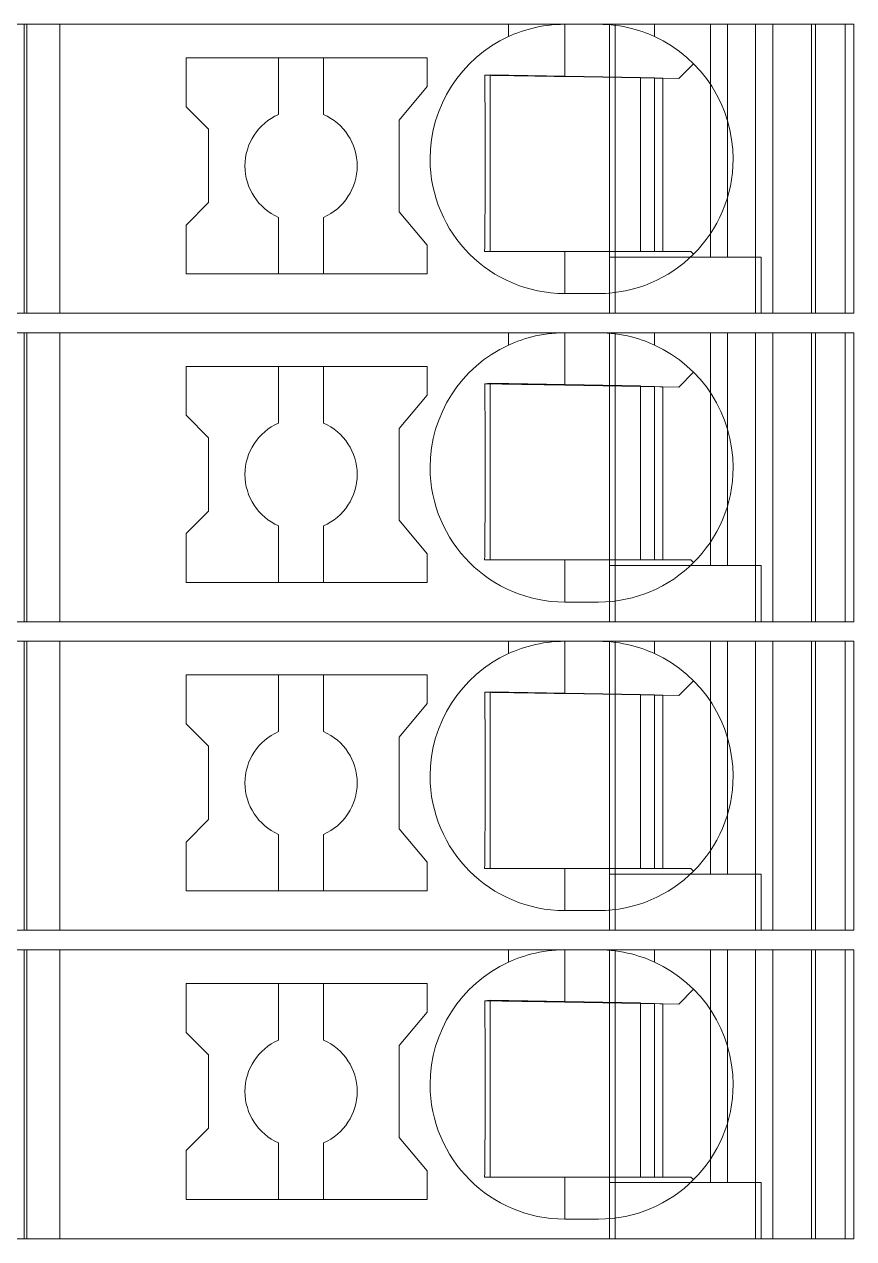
# Model space of a CAD drawing. Header units: millimetres. Extents: x 0 to 2100, y 0 to 1485.
# Drawn here: x 1275.37 to 1290.15, y 425.85 to 447.5 of the extents above; entities that cross this region are included whole.
import ezdxf
from ezdxf.enums import TextEntityAlignment as Align

# ---------------------------------------------------------------- set-up
doc = ezdxf.new("R2010")
doc.units = ezdxf.units.MM
for name, color, linetype, lineweight in [('EPLAN309', 5, 'Continuous', 5), ('EPLAN493', 5, 'Continuous', 5), ('MAIN-1', 7, 'Continuous', 5), ('MAIN-2', 7, 'Continuous', 5)]:
    doc.layers.add(name, color=color, linetype=linetype, lineweight=lineweight)
doc.styles.add('Tahoma', font='')
doc.styles.get('Tahoma').set_extended_font_data('Tahoma')

# ---------------------------------------------------------------- blocks, each defined once
blk = doc.blocks.new('EPLSYM_LibrarySPECIAL_Symbol12_Variant0_Placement8_64')
at = {"layer": 'EPLAN309', "lineweight": 13, "ltscale": 20}
blk.add_lwpolyline([(0, -5.15), (68.15, -5.15), (68.15, 0), (0, 0)], close=True, dxfattribs=at)
at = {"layer": 'EPLAN493', "color": 5, "style": 'Tahoma'}
blk.add_attdef('17_20450', text='', height=2.93475, dxfattribs=at).set_placement((0, -27.293475), align=Align.MIDDLE_RIGHT)
blk = doc.blocks.new('EPLSYM_LibrarySPECIAL_Symbol12_Variant0_Placement8_65')
at = {"layer": 'EPLAN309', "lineweight": 13, "ltscale": 20}
blk.add_lwpolyline([(0, -5.15), (68.15, -5.15), (68.15, 0), (0, 0)], close=True, dxfattribs=at)
at = {"layer": 'EPLAN493', "color": 5, "style": 'Tahoma'}
blk.add_attdef('17_20450', text='', height=2.93475, dxfattribs=at).set_placement((0, -27.293475), align=Align.MIDDLE_RIGHT)
blk = doc.blocks.new('EPLSYM_LibrarySPECIAL_Symbol12_Variant0_Placement8_66')
at = {"layer": 'EPLAN309', "lineweight": 13, "ltscale": 20}
blk.add_lwpolyline([(0, -5.15), (68.15, -5.15), (68.15, 0), (0, 0)], close=True, dxfattribs=at)
at = {"layer": 'EPLAN493', "color": 5, "style": 'Tahoma'}
blk.add_attdef('17_20450', text='', height=2.93475, dxfattribs=at).set_placement((0, -27.293475), align=Align.MIDDLE_RIGHT)
blk = doc.blocks.new('EPLSYM_LibrarySPECIAL_Symbol12_Variant0_Placement8_67')
at = {"layer": 'EPLAN309', "lineweight": 13, "ltscale": 20}
blk.add_lwpolyline([(0, -5.15), (68.15, -5.15), (68.15, 0), (0, 0)], close=True, dxfattribs=at)
at = {"layer": 'EPLAN493', "color": 5, "style": 'Tahoma'}
blk.add_attdef('17_20450', text='', height=2.93475, dxfattribs=at).set_placement((0, -27.293475), align=Align.MIDDLE_RIGHT)

msp = doc.modelspace()

# ---------------------------------------------------------------- linework, layer by layer
at = {"layer": 'MAIN-1'}
for p, q in [((1276, 447.5), (1275.367, 447.5)), ((1275.367, 442.35), (1275.367, 447.5)), ((1276, 447.5), (1284, 447.5)), ((1276, 442.35), (1276, 447.5)), ((1284, 447.5), (1285, 447.5)), ((1284, 447.282), (1284, 447.5)), ((1284.052, 447.305), (1284, 447.282)), ((1284.106, 447.327), (1284.052, 447.305)), ((1284.163, 447.349), (1284.106, 447.327)), ((1284.222, 447.37), (1284.163, 447.349)), ((1284.283, 447.39), (1284.222, 447.37)), ((1284.347, 447.409), (1284.283, 447.39)), ((1284.413, 447.427), (1284.347, 447.409)), ((1284.481, 447.443), (1284.413, 447.427)), ((1284.551, 447.458), (1284.481, 447.443)), ((1284.622, 447.47), (1284.551, 447.458)), ((1284.696, 447.481), (1284.622, 447.47)), ((1284.771, 447.489), (1284.696, 447.481)), ((1284.847, 447.495), (1284.771, 447.489)), ((1284.923, 447.499), (1284.847, 447.495)), ((1285, 447.5), (1284.923, 447.499)), ((1285, 446.568), (1285, 447.5)), ((1285, 447.5), (1285.6, 447.5)), ((1285.6, 447.5), (1285.677, 447.499)), ((1286.6, 447.5), (1285.6, 447.5)), ((1285.677, 447.499), (1285.753, 447.495)), ((1285.753, 447.495), (1285.829, 447.489)), ((1285.829, 447.489), (1285.904, 447.481)), ((1285.904, 447.481), (1285.978, 447.47)), ((1285.978, 447.47), (1286.049, 447.458)), ((1286.049, 447.458), (1286.119, 447.443)), ((1286.119, 447.443), (1286.187, 447.427)), ((1286.187, 447.427), (1286.253, 447.409)), ((1286.253, 447.409), (1286.317, 447.39)), ((1286.317, 447.39), (1286.378, 447.37)), ((1286.378, 447.37), (1286.437, 447.349)), ((1286.437, 447.349), (1286.494, 447.327)), ((1286.494, 447.327), (1286.548, 447.305)), ((1286.548, 447.305), (1286.6, 447.282)), ((1286.6, 447.5), (1290, 447.5)), ((1286.6, 447.282), (1286.6, 447.5)), ((1290, 442.35), (1290, 447.5)), ((1278.25, 446.9), (1278.25, 446.029)), ((1278.25, 446.9), (1282.55, 446.9)), ((1279.9, 446.9), (1279.9, 445.892)), ((1280.7, 445.892), (1280.7, 446.9)), ((1282.55, 446.389), (1282.55, 446.9)), ((1287.033, 446.533), (1287.297, 446.797)), ((1283.574, 446.592), (1283.574, 446.522)), ((1283.635, 446.591), (1283.574, 446.592)), ((1283.574, 446.522), (1283.575, 446.45)), ((1283.575, 446.45), (1283.576, 446.377)), ((1283.696, 446.59), (1283.635, 446.591)), ((1283.671, 446.591), (1283.671, 443.45)), ((1283.759, 446.589), (1283.696, 446.59)), ((1283.822, 446.588), (1283.759, 446.589)), ((1283.887, 446.587), (1283.822, 446.588)), ((1283.953, 446.586), (1283.887, 446.587)), ((1284.021, 446.585), (1283.953, 446.586)), ((1284.09, 446.584), (1284.021, 446.585)), ((1284.16, 446.582), (1284.09, 446.584)), ((1284.233, 446.581), (1284.16, 446.582)), ((1284.307, 446.58), (1284.233, 446.581)), ((1284.385, 446.579), (1284.307, 446.58)), ((1284.464, 446.577), (1284.385, 446.579)), ((1284.547, 446.576), (1284.464, 446.577)), ((1284.632, 446.575), (1284.547, 446.576)), ((1284.72, 446.573), (1284.632, 446.575)), ((1284.812, 446.571), (1284.72, 446.573)), ((1284.905, 446.57), (1284.812, 446.571)), ((1285, 446.568), (1284.905, 446.57)), ((1285, 446.568), (1287.033, 446.533)), ((1286.35, 446.545), (1286.35, 443.45)), ((1286.6, 443.45), (1286.6, 446.54)), ((1286.75, 446.538), (1286.75, 443.45)), ((1282.05, 445.793), (1282.55, 446.389)), ((1283.576, 446.377), (1283.577, 446.303)), ((1283.577, 446.303), (1283.577, 446.227)), ((1283.577, 446.227), (1283.578, 446.149)), ((1278.65, 445.629), (1278.25, 446.029)), ((1283.578, 446.149), (1283.579, 446.07)), ((1283.579, 446.07), (1283.58, 445.988)), ((1282.05, 445.793), (1282.05, 444.157)), ((1283.58, 445.988), (1283.58, 445.904)), ((1283.58, 445.904), (1283.581, 445.817)), ((1283.581, 445.817), (1283.581, 445.726)), ((1278.65, 445.629), (1278.65, 444.321)), ((1283.581, 445.726), (1283.582, 445.632)), ((1283.582, 445.632), (1283.582, 445.534)), ((1283.582, 445.534), (1283.583, 445.431)), ((1283.583, 445.431), (1283.583, 445.324)), ((1283.583, 445.324), (1283.583, 445.213)), ((1283.583, 445.213), (1283.583, 445.1)), ((1283.583, 445.1), (1283.583, 444.979)), ((1283.583, 444.979), (1283.583, 444.861)), ((1283.583, 444.747), (1283.582, 444.638)), ((1283.583, 444.861), (1283.583, 444.747)), ((1283.582, 444.534), (1283.581, 444.434)), ((1283.582, 444.638), (1283.582, 444.534)), ((1278.65, 444.321), (1278.25, 443.921)), ((1283.581, 444.339), (1283.58, 444.248)), ((1283.581, 444.434), (1283.581, 444.339)), ((1279.9, 444.058), (1279.9, 443.05)), ((1280.7, 444.058), (1280.7, 443.05)), ((1282.05, 444.157), (1282.55, 443.561)), ((1283.579, 444.159), (1283.578, 444.073)), ((1283.578, 444.073), (1283.578, 443.99)), ((1283.58, 444.248), (1283.579, 444.159)), ((1278.25, 443.921), (1278.25, 443.05)), ((1283.576, 443.829), (1283.575, 443.75)), ((1283.577, 443.908), (1283.576, 443.829)), ((1283.578, 443.99), (1283.577, 443.908)), ((1283.575, 443.75), (1283.574, 443.674)), ((1283.574, 443.674), (1283.574, 443.598)), ((1282.55, 443.05), (1282.55, 443.561)), ((1283.573, 443.524), (1283.572, 443.45)), ((1283.572, 443.45), (1283.633, 443.45)), ((1283.574, 443.598), (1283.573, 443.524)), ((1283.633, 443.45), (1283.695, 443.45)), ((1283.695, 443.45), (1283.759, 443.45)), ((1283.759, 443.45), (1283.823, 443.45)), ((1283.823, 443.45), (1283.889, 443.45)), ((1283.889, 443.45), (1283.955, 443.45)), ((1283.955, 443.45), (1284.024, 443.45)), ((1284.024, 443.45), (1284.093, 443.45)), ((1284.093, 443.45), (1284.165, 443.45)), ((1284.165, 443.45), (1284.239, 443.45)), ((1284.239, 443.45), (1284.314, 443.45)), ((1284.314, 443.45), (1284.392, 443.45)), ((1284.392, 443.45), (1284.472, 443.45)), ((1284.472, 443.45), (1284.555, 443.45)), ((1284.555, 443.45), (1284.64, 443.45)), ((1284.64, 443.45), (1284.727, 443.45)), ((1284.727, 443.45), (1284.817, 443.45)), ((1284.817, 443.45), (1284.908, 443.45)), ((1284.908, 443.45), (1285, 443.45)), ((1285, 443.45), (1285, 442.7)), ((1285, 443.45), (1287.25, 443.45)), ((1287.297, 443.403), (1287.25, 443.45)), ((1282.55, 443.05), (1278.25, 443.05)), ((1285.6, 442.7), (1285, 442.7)), ((1276, 442.35), (1275.367, 442.35)), ((1276, 442.35), (1290, 442.35)), ((1288.5, 442.35), (1288.5, 442.35)), ((1276, 442), (1275.367, 442)), ((1275.367, 436.85), (1275.367, 442)), ((1276, 442), (1284, 442)), ((1276, 436.85), (1276, 442)), ((1284, 442), (1285, 442)), ((1284, 441.782), (1284, 442)), ((1284.283, 441.89), (1284.222, 441.87)), ((1284.347, 441.909), (1284.283, 441.89)), ((1284.413, 441.927), (1284.347, 441.909)), ((1284.481, 441.943), (1284.413, 441.927)), ((1284.551, 441.958), (1284.481, 441.943)), ((1284.622, 441.97), (1284.551, 441.958)), ((1284.696, 441.981), (1284.622, 441.97)), ((1284.771, 441.989), (1284.696, 441.981)), ((1284.847, 441.995), (1284.771, 441.989)), ((1284.923, 441.999), (1284.847, 441.995)), ((1285, 442), (1284.923, 441.999)), ((1285, 441.068), (1285, 442)), ((1285, 442), (1285.6, 442)), ((1285.6, 442), (1285.677, 441.999)), ((1286.6, 442), (1285.6, 442)), ((1285.677, 441.999), (1285.753, 441.995)), ((1285.753, 441.995), (1285.829, 441.989)), ((1285.829, 441.989), (1285.904, 441.981)), ((1285.904, 441.981), (1285.978, 441.97)), ((1285.978, 441.97), (1286.049, 441.958)), ((1286.049, 441.958), (1286.119, 441.943)), ((1286.119, 441.943), (1286.187, 441.927)), ((1286.187, 441.927), (1286.253, 441.909)), ((1286.253, 441.909), (1286.317, 441.89)), ((1286.317, 441.89), (1286.378, 441.87)), ((1286.6, 442), (1290, 442)), ((1286.6, 441.782), (1286.6, 442)), ((1290, 436.85), (1290, 442)), ((1284.052, 441.805), (1284, 441.782)), ((1284.106, 441.827), (1284.052, 441.805)), ((1284.163, 441.849), (1284.106, 441.827)), ((1284.222, 441.87), (1284.163, 441.849)), ((1286.378, 441.87), (1286.437, 441.849)), ((1286.437, 441.849), (1286.494, 441.827)), ((1286.494, 441.827), (1286.548, 441.805)), ((1286.548, 441.805), (1286.6, 441.782)), ((1278.25, 441.4), (1278.25, 440.529)), ((1278.25, 441.4), (1282.55, 441.4)), ((1279.9, 441.4), (1279.9, 440.392)), ((1280.7, 440.392), (1280.7, 441.4)), ((1282.55, 440.889), (1282.55, 441.4)), ((1287.033, 441.033), (1287.297, 441.297)), ((1283.574, 441.092), (1283.574, 441.022)), ((1283.635, 441.091), (1283.574, 441.092)), ((1283.574, 441.022), (1283.575, 440.95)), ((1283.696, 441.09), (1283.635, 441.091)), ((1283.671, 441.091), (1283.671, 437.95)), ((1283.759, 441.089), (1283.696, 441.09)), ((1283.822, 441.088), (1283.759, 441.089)), ((1283.887, 441.087), (1283.822, 441.088)), ((1283.953, 441.086), (1283.887, 441.087)), ((1284.021, 441.085), (1283.953, 441.086)), ((1284.09, 441.084), (1284.021, 441.085)), ((1284.16, 441.082), (1284.09, 441.084)), ((1284.233, 441.081), (1284.16, 441.082)), ((1284.307, 441.08), (1284.233, 441.081)), ((1284.385, 441.079), (1284.307, 441.08)), ((1284.464, 441.077), (1284.385, 441.079)), ((1284.547, 441.076), (1284.464, 441.077)), ((1284.632, 441.075), (1284.547, 441.076)), ((1284.72, 441.073), (1284.632, 441.075)), ((1284.812, 441.071), (1284.72, 441.073)), ((1284.905, 441.07), (1284.812, 441.071)), ((1285, 441.068), (1284.905, 441.07)), ((1285, 441.068), (1287.033, 441.033)), ((1286.35, 441.045), (1286.35, 437.95)), ((1286.6, 437.95), (1286.6, 441.04)), ((1286.75, 441.038), (1286.75, 437.95)), ((1282.05, 440.293), (1282.55, 440.889)), ((1283.575, 440.95), (1283.576, 440.877)), ((1283.576, 440.877), (1283.577, 440.803)), ((1283.577, 440.803), (1283.577, 440.727)), ((1283.577, 440.727), (1283.578, 440.649)), ((1283.578, 440.649), (1283.579, 440.57)), ((1278.65, 440.129), (1278.25, 440.529)), ((1283.579, 440.57), (1283.58, 440.488)), ((1283.58, 440.488), (1283.58, 440.404)), ((1283.58, 440.404), (1283.581, 440.317)), ((1282.05, 440.293), (1282.05, 438.657)), ((1283.581, 440.317), (1283.581, 440.226)), ((1283.581, 440.226), (1283.582, 440.132)), ((1278.65, 440.129), (1278.65, 438.821)), ((1283.582, 440.132), (1283.582, 440.034)), ((1283.582, 440.034), (1283.583, 439.931)), ((1283.583, 439.931), (1283.583, 439.824)), ((1283.583, 439.824), (1283.583, 439.713)), ((1283.583, 439.713), (1283.583, 439.6)), ((1283.583, 439.6), (1283.583, 439.479)), ((1283.583, 439.479), (1283.583, 439.361)), ((1283.583, 439.361), (1283.583, 439.247)), ((1283.583, 439.247), (1283.582, 439.138)), ((1283.582, 439.138), (1283.582, 439.034)), ((1283.582, 439.034), (1283.581, 438.934)), ((1283.581, 438.934), (1283.581, 438.839)), ((1278.65, 438.821), (1278.25, 438.421)), ((1282.05, 438.657), (1282.55, 438.061)), ((1283.579, 438.659), (1283.578, 438.573)), ((1283.58, 438.748), (1283.579, 438.659)), ((1283.581, 438.839), (1283.58, 438.748)), ((1278.25, 438.421), (1278.25, 437.55)), ((1279.9, 438.558), (1279.9, 437.55)), ((1280.7, 438.558), (1280.7, 437.55)), ((1283.578, 438.49), (1283.577, 438.408)), ((1283.578, 438.573), (1283.578, 438.49)), ((1283.575, 438.25), (1283.574, 438.174)), ((1283.576, 438.329), (1283.575, 438.25)), ((1283.577, 438.408), (1283.576, 438.329)), ((1282.55, 437.55), (1282.55, 438.061)), ((1283.573, 438.024), (1283.572, 437.95)), ((1283.574, 438.098), (1283.573, 438.024)), ((1283.574, 438.174), (1283.574, 438.098)), ((1283.572, 437.95), (1283.633, 437.95)), ((1283.633, 437.95), (1283.695, 437.95)), ((1283.695, 437.95), (1283.759, 437.95)), ((1283.759, 437.95), (1283.823, 437.95)), ((1283.823, 437.95), (1283.889, 437.95)), ((1283.889, 437.95), (1283.955, 437.95)), ((1283.955, 437.95), (1284.024, 437.95)), ((1284.024, 437.95), (1284.093, 437.95)), ((1284.093, 437.95), (1284.165, 437.95)), ((1284.165, 437.95), (1284.239, 437.95)), ((1284.239, 437.95), (1284.314, 437.95)), ((1284.314, 437.95), (1284.392, 437.95)), ((1284.392, 437.95), (1284.472, 437.95)), ((1284.472, 437.95), (1284.555, 437.95)), ((1284.555, 437.95), (1284.64, 437.95)), ((1284.64, 437.95), (1284.727, 437.95)), ((1284.727, 437.95), (1284.817, 437.95)), ((1284.817, 437.95), (1284.908, 437.95)), ((1284.908, 437.95), (1285, 437.95)), ((1285, 437.95), (1285, 437.2)), ((1285, 437.95), (1287.25, 437.95)), ((1287.297, 437.903), (1287.25, 437.95)), ((1282.55, 437.55), (1278.25, 437.55)), ((1285.6, 437.2), (1285, 437.2)), ((1276, 436.85), (1275.367, 436.85)), ((1276, 436.85), (1290, 436.85)), ((1288.5, 436.85), (1288.5, 436.85)), ((1276, 436.5), (1275.367, 436.5)), ((1275.367, 431.35), (1275.367, 436.5)), ((1276, 436.5), (1284, 436.5)), ((1276, 431.35), (1276, 436.5)), ((1284, 436.5), (1285, 436.5)), ((1284, 436.282), (1284, 436.5)), ((1284.622, 436.47), (1284.551, 436.458)), ((1284.696, 436.481), (1284.622, 436.47)), ((1284.771, 436.489), (1284.696, 436.481)), ((1284.847, 436.495), (1284.771, 436.489)), ((1284.923, 436.499), (1284.847, 436.495)), ((1285, 436.5), (1284.923, 436.499)), ((1285, 435.568), (1285, 436.5)), ((1285, 436.5), (1285.6, 436.5)), ((1285.6, 436.5), (1285.677, 436.499)), ((1286.6, 436.5), (1285.6, 436.5)), ((1285.677, 436.499), (1285.753, 436.495)), ((1285.753, 436.495), (1285.829, 436.489)), ((1285.829, 436.489), (1285.904, 436.481)), ((1285.904, 436.481), (1285.978, 436.47)), ((1285.978, 436.47), (1286.049, 436.458)), ((1286.6, 436.5), (1290, 436.5)), ((1286.6, 436.282), (1286.6, 436.5)), ((1290, 431.35), (1290, 436.5)), ((1284.052, 436.305), (1284, 436.282)), ((1284.106, 436.327), (1284.052, 436.305)), ((1284.163, 436.349), (1284.106, 436.327)), ((1284.222, 436.37), (1284.163, 436.349)), ((1284.283, 436.39), (1284.222, 436.37)), ((1284.347, 436.409), (1284.283, 436.39)), ((1284.413, 436.427), (1284.347, 436.409)), ((1284.481, 436.443), (1284.413, 436.427)), ((1284.551, 436.458), (1284.481, 436.443)), ((1286.049, 436.458), (1286.119, 436.443)), ((1286.119, 436.443), (1286.187, 436.427)), ((1286.187, 436.427), (1286.253, 436.409)), ((1286.253, 436.409), (1286.317, 436.39)), ((1286.317, 436.39), (1286.378, 436.37)), ((1286.378, 436.37), (1286.437, 436.349)), ((1286.437, 436.349), (1286.494, 436.327)), ((1286.494, 436.327), (1286.548, 436.305)), ((1286.548, 436.305), (1286.6, 436.282)), ((1278.25, 435.9), (1278.25, 435.029)), ((1278.25, 435.9), (1282.55, 435.9)), ((1279.9, 435.9), (1279.9, 434.892)), ((1280.7, 434.892), (1280.7, 435.9)), ((1282.55, 435.389), (1282.55, 435.9)), ((1287.033, 435.533), (1287.297, 435.797)), ((1282.05, 434.793), (1282.55, 435.389)), ((1283.574, 435.592), (1283.574, 435.522)), ((1283.635, 435.591), (1283.574, 435.592)), ((1283.574, 435.522), (1283.575, 435.45)), ((1283.575, 435.45), (1283.576, 435.377)), ((1283.696, 435.59), (1283.635, 435.591)), ((1283.671, 435.591), (1283.671, 432.45)), ((1283.759, 435.589), (1283.696, 435.59)), ((1283.822, 435.588), (1283.759, 435.589)), ((1283.887, 435.587), (1283.822, 435.588)), ((1283.953, 435.586), (1283.887, 435.587)), ((1284.021, 435.585), (1283.953, 435.586)), ((1284.09, 435.584), (1284.021, 435.585)), ((1284.16, 435.582), (1284.09, 435.584)), ((1284.233, 435.581), (1284.16, 435.582)), ((1284.307, 435.58), (1284.233, 435.581)), ((1284.385, 435.579), (1284.307, 435.58)), ((1284.464, 435.577), (1284.385, 435.579)), ((1284.547, 435.576), (1284.464, 435.577)), ((1284.632, 435.575), (1284.547, 435.576)), ((1284.72, 435.573), (1284.632, 435.575)), ((1284.812, 435.571), (1284.72, 435.573)), ((1284.905, 435.57), (1284.812, 435.571)), ((1285, 435.568), (1284.905, 435.57)), ((1285, 435.568), (1287.033, 435.533)), ((1286.35, 435.545), (1286.35, 432.45)), ((1286.6, 432.45), (1286.6, 435.54)), ((1286.75, 435.538), (1286.75, 432.45)), ((1283.576, 435.377), (1283.577, 435.303)), ((1283.577, 435.303), (1283.577, 435.227)), ((1283.577, 435.227), (1283.578, 435.149)), ((1278.65, 434.629), (1278.25, 435.029)), ((1283.578, 435.149), (1283.579, 435.07)), ((1283.579, 435.07), (1283.58, 434.988)), ((1283.58, 434.988), (1283.58, 434.904)), ((1282.05, 434.793), (1282.05, 433.157)), ((1283.58, 434.904), (1283.581, 434.817)), ((1283.581, 434.817), (1283.581, 434.726)), ((1278.65, 434.629), (1278.65, 433.321)), ((1283.581, 434.726), (1283.582, 434.632)), ((1283.582, 434.632), (1283.582, 434.534)), ((1283.582, 434.534), (1283.583, 434.431)), ((1283.583, 434.431), (1283.583, 434.324)), ((1283.583, 434.324), (1283.583, 434.213)), ((1283.583, 434.213), (1283.583, 434.1)), ((1283.583, 434.1), (1283.583, 433.979)), ((1283.583, 433.979), (1283.583, 433.861)), ((1283.583, 433.747), (1283.582, 433.638)), ((1283.583, 433.861), (1283.583, 433.747)), ((1283.582, 433.534), (1283.581, 433.434)), ((1283.581, 433.434), (1283.581, 433.339)), ((1283.582, 433.638), (1283.582, 433.534)), ((1278.65, 433.321), (1278.25, 432.921)), ((1283.58, 433.248), (1283.579, 433.159)), ((1283.581, 433.339), (1283.58, 433.248)), ((1279.9, 433.058), (1279.9, 432.05)), ((1280.7, 433.058), (1280.7, 432.05)), ((1282.05, 433.157), (1282.55, 432.561)), ((1283.579, 433.159), (1283.578, 433.073)), ((1283.578, 433.073), (1283.578, 432.99)), ((1278.25, 432.921), (1278.25, 432.05)), ((1283.576, 432.829), (1283.575, 432.75)), ((1283.577, 432.908), (1283.576, 432.829)), ((1283.578, 432.99), (1283.577, 432.908)), ((1283.574, 432.598), (1283.573, 432.524)), ((1283.575, 432.75), (1283.574, 432.674)), ((1283.574, 432.674), (1283.574, 432.598)), ((1282.55, 432.05), (1282.55, 432.561)), ((1283.573, 432.524), (1283.572, 432.45)), ((1283.572, 432.45), (1283.633, 432.45)), ((1283.633, 432.45), (1283.695, 432.45)), ((1283.695, 432.45), (1283.759, 432.45)), ((1283.759, 432.45), (1283.823, 432.45)), ((1283.823, 432.45), (1283.889, 432.45)), ((1283.889, 432.45), (1283.955, 432.45)), ((1283.955, 432.45), (1284.024, 432.45)), ((1284.024, 432.45), (1284.093, 432.45)), ((1284.093, 432.45), (1284.165, 432.45)), ((1284.165, 432.45), (1284.239, 432.45)), ((1284.239, 432.45), (1284.314, 432.45)), ((1284.314, 432.45), (1284.392, 432.45)), ((1284.392, 432.45), (1284.472, 432.45)), ((1284.472, 432.45), (1284.555, 432.45)), ((1284.555, 432.45), (1284.64, 432.45)), ((1284.64, 432.45), (1284.727, 432.45)), ((1284.727, 432.45), (1284.817, 432.45)), ((1284.817, 432.45), (1284.908, 432.45)), ((1284.908, 432.45), (1285, 432.45)), ((1285, 432.45), (1285, 431.7)), ((1285, 432.45), (1287.25, 432.45)), ((1287.297, 432.403), (1287.25, 432.45)), ((1282.55, 432.05), (1278.25, 432.05)), ((1285.6, 431.7), (1285, 431.7)), ((1276, 431.35), (1275.367, 431.35)), ((1276, 431.35), (1290, 431.35)), ((1288.5, 431.35), (1288.5, 431.35)), ((1276, 431), (1275.367, 431)), ((1275.367, 425.85), (1275.367, 431)), ((1276, 431), (1284, 431)), ((1276, 425.85), (1276, 431)), ((1284, 431), (1285, 431)), ((1284, 430.782), (1284, 431)), ((1284.163, 430.849), (1284.106, 430.827)), ((1284.222, 430.87), (1284.163, 430.849)), ((1284.283, 430.89), (1284.222, 430.87)), ((1284.347, 430.909), (1284.283, 430.89)), ((1284.413, 430.927), (1284.347, 430.909)), ((1284.481, 430.943), (1284.413, 430.927)), ((1284.551, 430.958), (1284.481, 430.943)), ((1284.622, 430.97), (1284.551, 430.958)), ((1284.696, 430.981), (1284.622, 430.97)), ((1284.771, 430.989), (1284.696, 430.981)), ((1284.847, 430.995), (1284.771, 430.989)), ((1284.923, 430.999), (1284.847, 430.995)), ((1285, 431), (1284.923, 430.999)), ((1285, 430.068), (1285, 431)), ((1285, 431), (1285.6, 431)), ((1285.6, 431), (1285.677, 430.999)), ((1286.6, 431), (1285.6, 431)), ((1285.677, 430.999), (1285.753, 430.995)), ((1285.753, 430.995), (1285.829, 430.989)), ((1285.829, 430.989), (1285.904, 430.981)), ((1285.904, 430.981), (1285.978, 430.97)), ((1285.978, 430.97), (1286.049, 430.958)), ((1286.049, 430.958), (1286.119, 430.943)), ((1286.119, 430.943), (1286.187, 430.927)), ((1286.187, 430.927), (1286.253, 430.909)), ((1286.253, 430.909), (1286.317, 430.89)), ((1286.317, 430.89), (1286.378, 430.87)), ((1286.378, 430.87), (1286.437, 430.849)), ((1286.437, 430.849), (1286.494, 430.827)), ((1286.6, 431), (1290, 431)), ((1286.6, 430.782), (1286.6, 431)), ((1290, 425.85), (1290, 431)), ((1284.052, 430.805), (1284, 430.782)), ((1284.106, 430.827), (1284.052, 430.805)), ((1286.494, 430.827), (1286.548, 430.805)), ((1286.548, 430.805), (1286.6, 430.782)), ((1278.25, 430.4), (1278.25, 429.529)), ((1278.25, 430.4), (1282.55, 430.4)), ((1279.9, 430.4), (1279.9, 429.392)), ((1280.7, 429.392), (1280.7, 430.4)), ((1282.55, 429.889), (1282.55, 430.4)), ((1287.033, 430.033), (1287.297, 430.297)), ((1283.574, 430.092), (1283.574, 430.022)), ((1283.635, 430.091), (1283.574, 430.092)), ((1283.574, 430.022), (1283.575, 429.95)), ((1283.696, 430.09), (1283.635, 430.091)), ((1283.671, 430.091), (1283.671, 426.95)), ((1283.759, 430.089), (1283.696, 430.09)), ((1283.822, 430.088), (1283.759, 430.089)), ((1283.887, 430.087), (1283.822, 430.088)), ((1283.953, 430.086), (1283.887, 430.087)), ((1284.021, 430.085), (1283.953, 430.086)), ((1284.09, 430.084), (1284.021, 430.085)), ((1284.16, 430.082), (1284.09, 430.084)), ((1284.233, 430.081), (1284.16, 430.082)), ((1284.307, 430.08), (1284.233, 430.081)), ((1284.385, 430.079), (1284.307, 430.08)), ((1284.464, 430.077), (1284.385, 430.079)), ((1284.547, 430.076), (1284.464, 430.077)), ((1284.632, 430.075), (1284.547, 430.076)), ((1284.72, 430.073), (1284.632, 430.075)), ((1284.812, 430.071), (1284.72, 430.073)), ((1284.905, 430.07), (1284.812, 430.071)), ((1285, 430.068), (1284.905, 430.07)), ((1285, 430.068), (1287.033, 430.033)), ((1286.35, 430.045), (1286.35, 426.95)), ((1286.6, 426.95), (1286.6, 430.04)), ((1286.75, 430.038), (1286.75, 426.95)), ((1282.05, 429.293), (1282.55, 429.889)), ((1283.575, 429.95), (1283.576, 429.877)), ((1283.576, 429.877), (1283.577, 429.803)), ((1283.577, 429.803), (1283.577, 429.727)), ((1283.577, 429.727), (1283.578, 429.649)), ((1283.578, 429.649), (1283.579, 429.57)), ((1283.579, 429.57), (1283.58, 429.488)), ((1278.65, 429.129), (1278.25, 429.529)), ((1283.58, 429.488), (1283.58, 429.404)), ((1283.58, 429.404), (1283.581, 429.317)), ((1278.65, 429.129), (1278.65, 427.821)), ((1282.05, 429.293), (1282.05, 427.657)), ((1283.581, 429.317), (1283.581, 429.226)), ((1283.581, 429.226), (1283.582, 429.132)), ((1283.582, 429.132), (1283.582, 429.034)), ((1283.582, 429.034), (1283.583, 428.931)), ((1283.583, 428.931), (1283.583, 428.824)), ((1283.583, 428.824), (1283.583, 428.713)), ((1283.583, 428.713), (1283.583, 428.6)), ((1283.583, 428.6), (1283.583, 428.479)), ((1283.583, 428.479), (1283.583, 428.361)), ((1283.583, 428.247), (1283.582, 428.138)), ((1283.583, 428.361), (1283.583, 428.247)), ((1283.582, 428.034), (1283.581, 427.934)), ((1283.582, 428.138), (1283.582, 428.034)), ((1278.65, 427.821), (1278.25, 427.421)), ((1283.581, 427.839), (1283.58, 427.748)), ((1283.581, 427.934), (1283.581, 427.839)), ((1282.05, 427.657), (1282.55, 427.061)), ((1283.579, 427.659), (1283.578, 427.573)), ((1283.58, 427.748), (1283.579, 427.659)), ((1278.25, 427.421), (1278.25, 426.55)), ((1279.9, 427.558), (1279.9, 426.55)), ((1280.7, 427.558), (1280.7, 426.55)), ((1283.577, 427.408), (1283.576, 427.329)), ((1283.578, 427.49), (1283.577, 427.408)), ((1283.578, 427.573), (1283.578, 427.49)), ((1283.575, 427.25), (1283.574, 427.174)), ((1283.574, 427.174), (1283.574, 427.098)), ((1283.576, 427.329), (1283.575, 427.25)), ((1282.55, 426.55), (1282.55, 427.061)), ((1283.573, 427.024), (1283.572, 426.95)), ((1283.572, 426.95), (1283.633, 426.95)), ((1283.574, 427.098), (1283.573, 427.024)), ((1283.633, 426.95), (1283.695, 426.95)), ((1283.695, 426.95), (1283.759, 426.95)), ((1283.759, 426.95), (1283.823, 426.95)), ((1283.823, 426.95), (1283.889, 426.95)), ((1283.889, 426.95), (1283.955, 426.95)), ((1283.955, 426.95), (1284.024, 426.95)), ((1284.024, 426.95), (1284.093, 426.95)), ((1284.093, 426.95), (1284.165, 426.95)), ((1284.165, 426.95), (1284.239, 426.95)), ((1284.239, 426.95), (1284.314, 426.95)), ((1284.314, 426.95), (1284.392, 426.95)), ((1284.392, 426.95), (1284.472, 426.95)), ((1284.472, 426.95), (1284.555, 426.95)), ((1284.555, 426.95), (1284.64, 426.95)), ((1284.64, 426.95), (1284.727, 426.95)), ((1284.727, 426.95), (1284.817, 426.95)), ((1284.817, 426.95), (1284.908, 426.95)), ((1284.908, 426.95), (1285, 426.95)), ((1285, 426.95), (1285, 426.2)), ((1285, 426.95), (1287.25, 426.95)), ((1287.297, 426.903), (1287.25, 426.95)), ((1282.55, 426.55), (1278.25, 426.55)), ((1285.6, 426.2), (1285, 426.2)), ((1276, 425.85), (1275.367, 425.85)), ((1276, 425.85), (1290, 425.85)), ((1288.5, 425.85), (1288.5, 425.85))]:
    msp.add_line(p, q, dxfattribs=at)
for centre, radius, start, end in [((1285, 445.1), 2.4, 114.6244, 180), ((1285.6, 445.1), 2.4, 0, 65.3756), ((1280.3, 444.975), 1, 113.5782, 180), ((1280.3, 444.975), 1, 0, 66.4218), ((1280.3, 444.975), 1, 180, 246.4218), ((1280.3, 444.975), 1, 293.5782, 0), ((1285, 445.1), 2.4, 180, 270), ((1285.6, 445.1), 2.4, 270, 0), ((1285, 439.6), 2.4, 114.6244, 180), ((1285.6, 439.6), 2.4, 0, 65.3756), ((1280.3, 439.475), 1, 113.5782, 180), ((1280.3, 439.475), 1, 0, 66.4218), ((1285, 439.6), 2.4, 180, 270), ((1285.6, 439.6), 2.4, 270, 0), ((1280.3, 439.475), 1, 180, 246.4218), ((1280.3, 439.475), 1, 293.5782, 0), ((1285, 434.1), 2.4, 114.6244, 180), ((1285.6, 434.1), 2.4, 0, 65.3756), ((1280.3, 433.975), 1, 113.5782, 180), ((1280.3, 433.975), 1, 0, 66.4218), ((1285, 434.1), 2.4, 180, 270), ((1285.6, 434.1), 2.4, 270, 0), ((1280.3, 433.975), 1, 180, 246.4218), ((1280.3, 433.975), 1, 293.5782, 0), ((1285, 428.6), 2.4, 114.6244, 180), ((1285.6, 428.6), 2.4, 0, 65.3756), ((1280.3, 428.475), 1, 113.5782, 180), ((1280.3, 428.475), 1, 0, 66.4218), ((1280.3, 428.475), 1, 180, 246.4218), ((1280.3, 428.475), 1, 293.5782, 0), ((1285, 428.6), 2.4, 180, 270), ((1285.6, 428.6), 2.4, 270, 0)]:
    msp.add_arc(centre, radius, start, end, dxfattribs=at)
at = {"layer": 'MAIN-2'}
for p, q in [((1275.414, 447.5), (1275.414, 442.35)), ((1285.8, 447.5), (1285.8, 442.35)), ((1285.898, 447.5), (1285.898, 442.35)), ((1287.6, 447.5), (1287.6, 443.35)), ((1287.9, 443.35), (1287.9, 447.5)), ((1288.4, 447.5), (1288.4, 442.35)), ((1288.709, 442.35), (1288.709, 447.5)), ((1289.4, 442.35), (1289.4, 447.5)), ((1289.47, 447.5), (1289.47, 442.35)), ((1283.671, 446.6), (1283.574, 446.592)), ((1283.671, 446.6), (1283.671, 446.591)), ((1286.35, 446.553), (1283.671, 446.6)), ((1286.35, 446.548), (1286.35, 446.553)), ((1286.6, 446.543), (1286.35, 446.548)), ((1286.35, 446.548), (1286.35, 446.545)), ((1286.6, 446.543), (1286.6, 446.542)), ((1286.75, 446.539), (1286.6, 446.542)), ((1286.6, 446.54), (1286.6, 446.542)), ((1286.75, 446.538), (1286.75, 446.539)), ((1286.75, 446.538), (1287.033, 446.533)), ((1286.75, 446.538), (1286.75, 446.538)), ((1286.35, 443.45), (1286.35, 443.45)), ((1286.6, 443.45), (1286.6, 443.45)), ((1287.297, 443.403), (1287.297, 443.403)), ((1285.8, 443.35), (1288.5, 443.35)), ((1288.5, 442.35), (1288.5, 443.35)), ((1275.414, 442), (1275.414, 436.85)), ((1285.8, 442), (1285.8, 436.85)), ((1285.898, 442), (1285.898, 436.85)), ((1287.6, 442), (1287.6, 437.85)), ((1287.9, 437.85), (1287.9, 442)), ((1288.4, 442), (1288.4, 436.85)), ((1288.709, 436.85), (1288.709, 442)), ((1289.4, 436.85), (1289.4, 442)), ((1289.47, 442), (1289.47, 436.85)), ((1283.671, 441.1), (1283.574, 441.092)), ((1283.671, 441.1), (1283.671, 441.091)), ((1286.35, 441.053), (1283.671, 441.1)), ((1286.35, 441.048), (1286.35, 441.053)), ((1286.6, 441.043), (1286.35, 441.048)), ((1286.35, 441.048), (1286.35, 441.045)), ((1286.6, 441.043), (1286.6, 441.042)), ((1286.75, 441.039), (1286.6, 441.042)), ((1286.6, 441.04), (1286.6, 441.042)), ((1286.75, 441.038), (1286.75, 441.039)), ((1286.75, 441.038), (1287.033, 441.033)), ((1286.75, 441.038), (1286.75, 441.038)), ((1285.8, 437.85), (1288.5, 437.85)), ((1286.35, 437.95), (1286.35, 437.95)), ((1286.6, 437.95), (1286.6, 437.95)), ((1287.297, 437.903), (1287.297, 437.903)), ((1288.5, 436.85), (1288.5, 437.85)), ((1275.414, 436.5), (1275.414, 431.35)), ((1285.8, 436.5), (1285.8, 431.35)), ((1285.898, 436.5), (1285.898, 431.35)), ((1287.6, 436.5), (1287.6, 432.35)), ((1287.9, 432.35), (1287.9, 436.5)), ((1288.4, 436.5), (1288.4, 431.35)), ((1288.709, 431.35), (1288.709, 436.5)), ((1289.4, 431.35), (1289.4, 436.5)), ((1289.47, 436.5), (1289.47, 431.35)), ((1283.671, 435.6), (1283.574, 435.592)), ((1283.671, 435.6), (1283.671, 435.591)), ((1286.35, 435.553), (1283.671, 435.6)), ((1286.35, 435.548), (1286.35, 435.553)), ((1286.6, 435.543), (1286.35, 435.548)), ((1286.35, 435.548), (1286.35, 435.545)), ((1286.6, 435.543), (1286.6, 435.542)), ((1286.75, 435.539), (1286.6, 435.542)), ((1286.6, 435.54), (1286.6, 435.542)), ((1286.75, 435.538), (1286.75, 435.539)), ((1286.75, 435.538), (1287.033, 435.533)), ((1286.75, 435.538), (1286.75, 435.538)), ((1286.35, 432.45), (1286.35, 432.45)), ((1286.6, 432.45), (1286.6, 432.45)), ((1287.297, 432.403), (1287.297, 432.403)), ((1285.8, 432.35), (1288.5, 432.35)), ((1288.5, 431.35), (1288.5, 432.35)), ((1275.414, 431), (1275.414, 425.85)), ((1285.8, 431), (1285.8, 425.85)), ((1285.898, 431), (1285.898, 425.85)), ((1287.6, 431), (1287.6, 426.85)), ((1287.9, 426.85), (1287.9, 431)), ((1288.4, 431), (1288.4, 425.85)), ((1288.709, 425.85), (1288.709, 431)), ((1289.4, 425.85), (1289.4, 431)), ((1289.47, 431), (1289.47, 425.85)), ((1283.671, 430.1), (1283.574, 430.092)), ((1283.671, 430.1), (1283.671, 430.091)), ((1286.35, 430.053), (1283.671, 430.1)), ((1286.35, 430.048), (1286.35, 430.053)), ((1286.6, 430.043), (1286.35, 430.048)), ((1286.35, 430.048), (1286.35, 430.045)), ((1286.6, 430.043), (1286.6, 430.042)), ((1286.75, 430.039), (1286.6, 430.042)), ((1286.6, 430.04), (1286.6, 430.042)), ((1286.75, 430.038), (1286.75, 430.039)), ((1286.75, 430.038), (1287.033, 430.033)), ((1286.75, 430.038), (1286.75, 430.038)), ((1286.35, 426.95), (1286.35, 426.95)), ((1286.6, 426.95), (1286.6, 426.95)), ((1285.8, 426.85), (1288.5, 426.85)), ((1287.297, 426.903), (1287.297, 426.903)), ((1288.5, 425.85), (1288.5, 426.85))]:
    msp.add_line(p, q, dxfattribs=at)

# ---------------------------------------------------------------- block references
for name, p in [('EPLSYM_LibrarySPECIAL_Symbol12_Variant0_Placement8_64', (1222, 447.5)), ('EPLSYM_LibrarySPECIAL_Symbol12_Variant0_Placement8_65', (1222, 442)), ('EPLSYM_LibrarySPECIAL_Symbol12_Variant0_Placement8_66', (1222, 436.5)), ('EPLSYM_LibrarySPECIAL_Symbol12_Variant0_Placement8_67', (1222, 431))]:
    msp.add_blockref(name, p)

doc.saveas('drawing.dxf')
